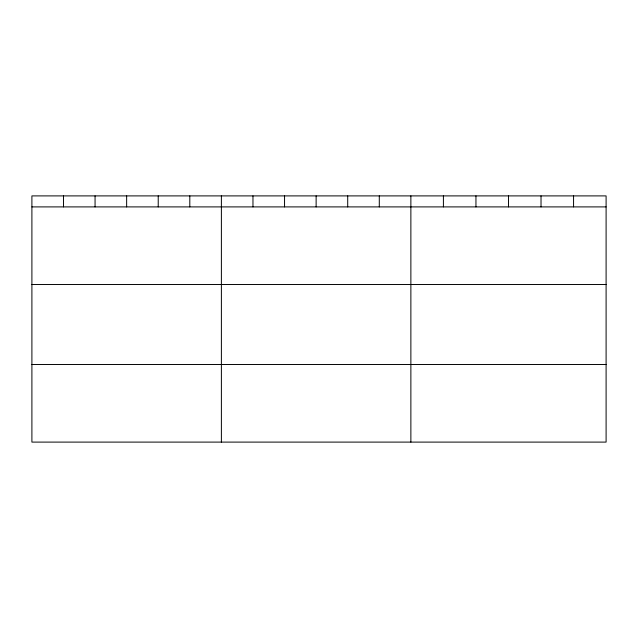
<?xml version="1.0" encoding="UTF-8"?>
<svg xmlns="http://www.w3.org/2000/svg" width="638" height="638" viewBox="0 0 638 638"><rect width="100%" height="100%" fill="white"/><g stroke="black" fill="none" stroke-linecap="round" stroke-linejoin="round"><path stroke-width="0.96" d="M606.1 284.524L606.1 195.898L31.9 195.898L31.9 442.102L606.1 442.102L606.1 284.524L31.9 284.524M31.9 206.903L606.1 206.903M31.9 364.489L606.1 364.489M573.562 195.898L573.562 206.903M541.024 195.898L541.024 206.903M508.486 195.898L508.486 206.903M475.948 195.898L475.948 206.903M443.41 195.898L443.41 206.903M410.872 195.898L410.872 442.102M379.291 195.898L379.291 206.903M347.71 195.898L347.71 206.903M316.129 195.898L316.129 206.903M284.548 195.898L284.548 206.903M252.967 195.898L252.967 206.903M221.386 195.898L221.386 442.102M189.805 195.898L189.805 206.903M158.224 195.898L158.224 206.903M126.643 195.898L126.643 206.903M95.062 195.898L95.062 206.903M63.481 195.898L63.481 206.903"/></g></svg>
